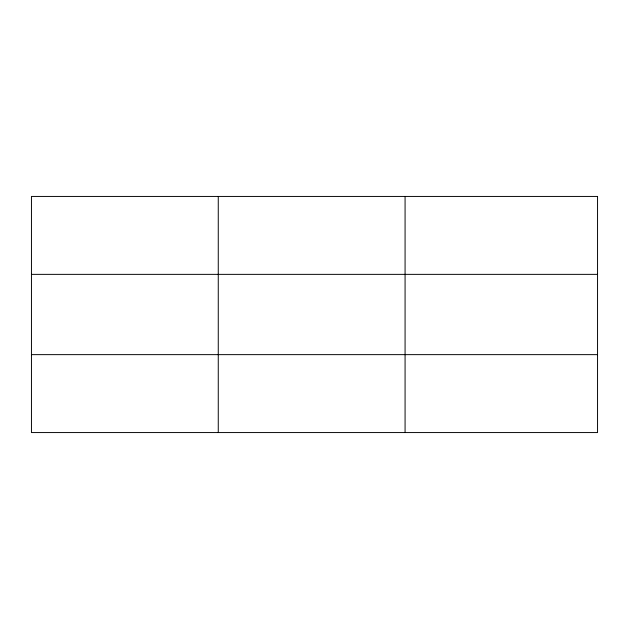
<?xml version="1.0" encoding="UTF-8"?>
<svg xmlns="http://www.w3.org/2000/svg" width="629" height="629" viewBox="0 0 629 629"><rect width="100%" height="100%" fill="white"/><g stroke="black" fill="none" stroke-linecap="round" stroke-linejoin="round"><path stroke-width="0.94" d="M218.263 196.437L218.263 432.563M405.076 196.437L405.076 432.563M31.45 274.362L597.55 274.362M31.45 354.638L597.55 354.638M597.55 196.437L597.55 432.563L31.45 432.563L31.45 196.437L597.55 196.437"/></g></svg>
